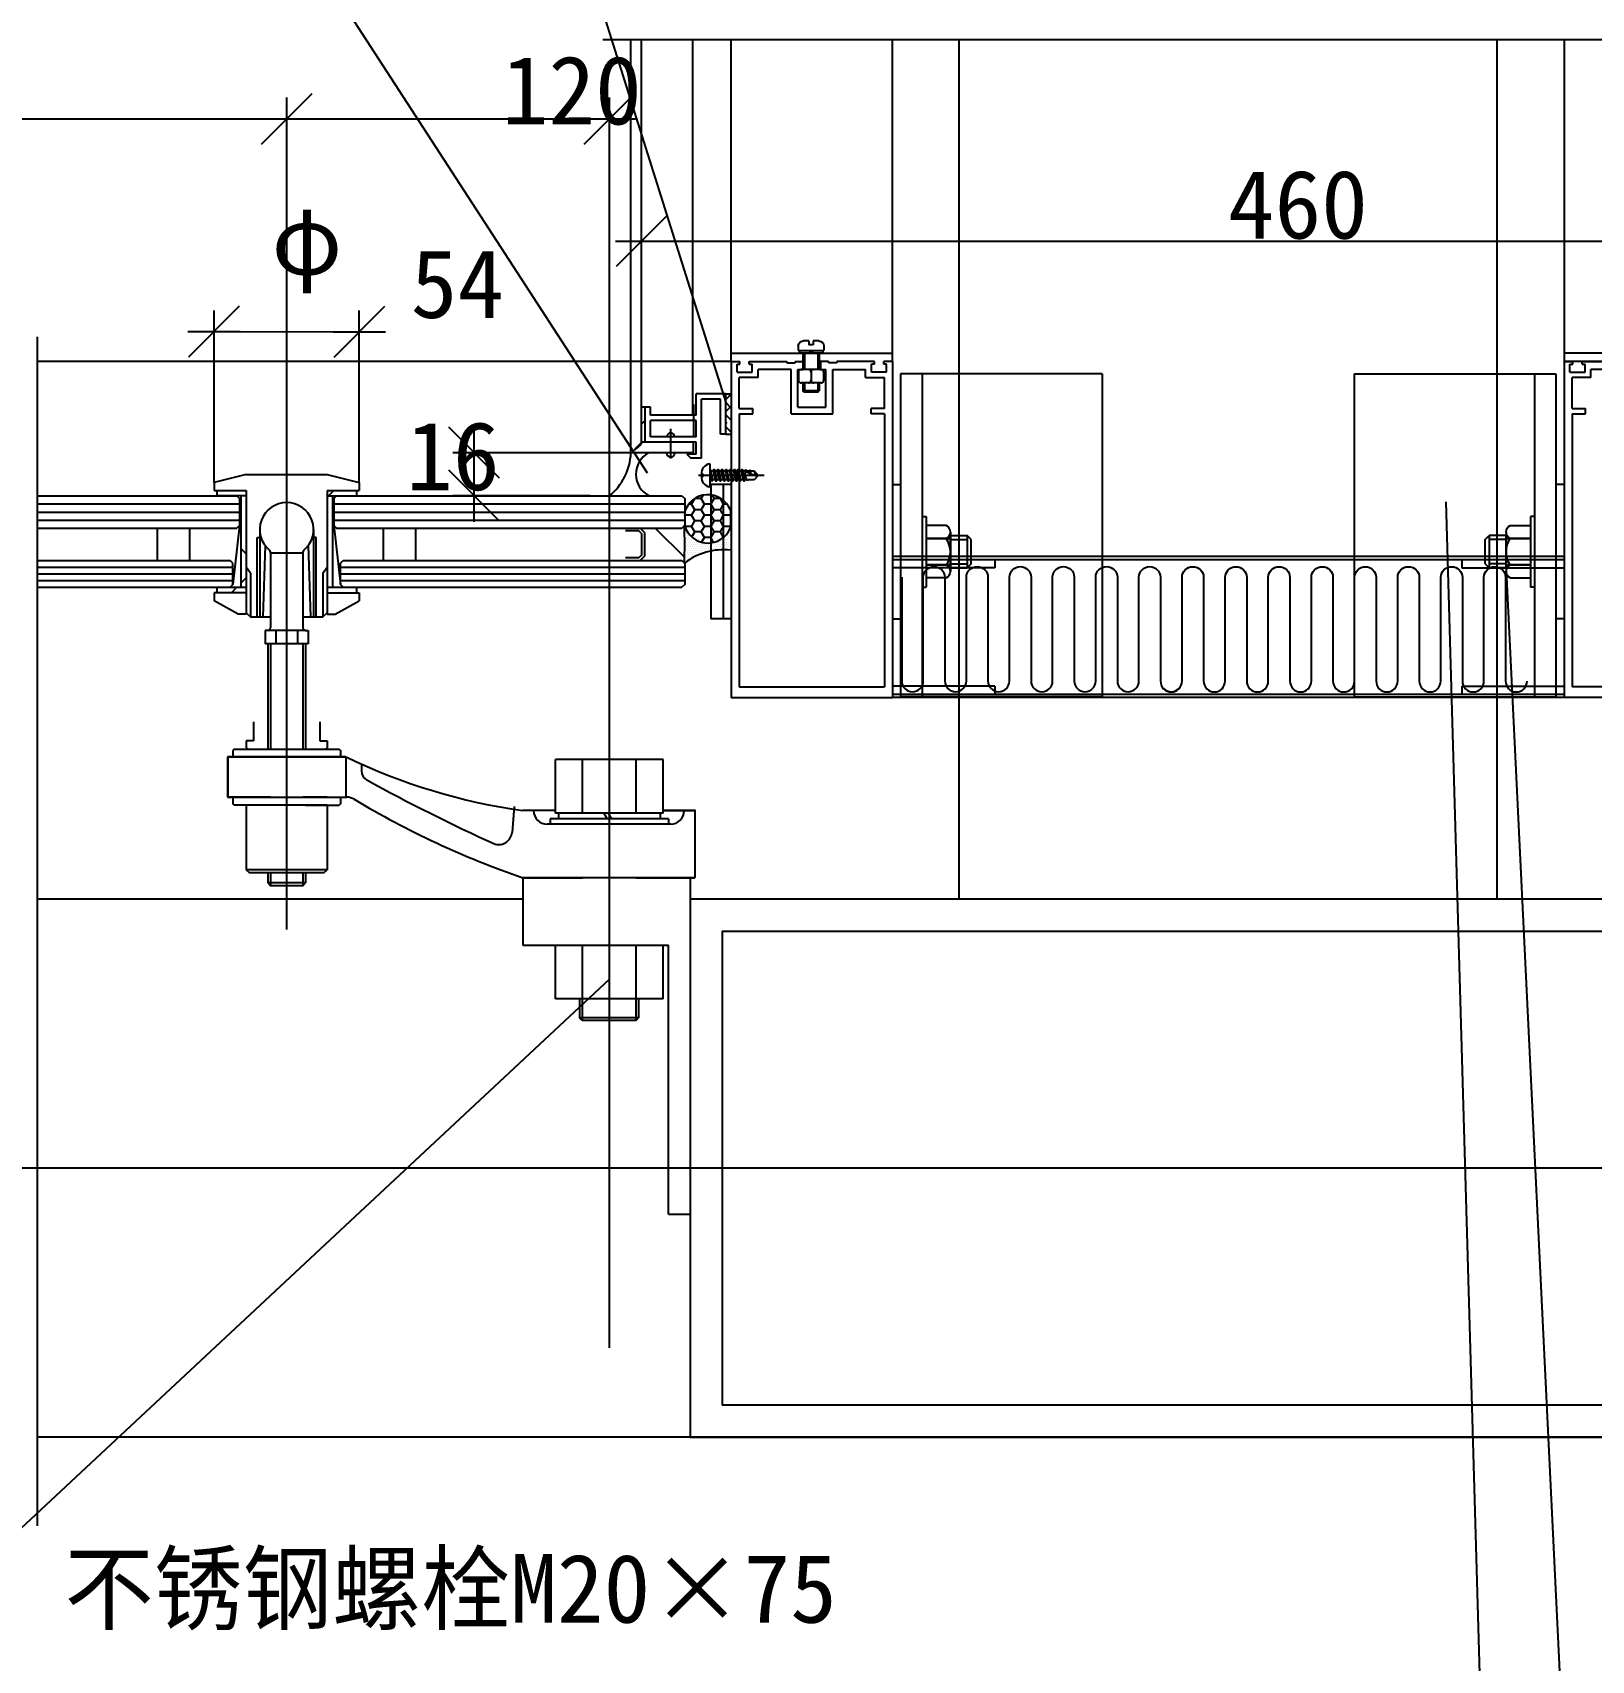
# Model space of a CAD drawing. Header units: metres. Extents: x 2349 to 5457, y 940 to 3258.
# Drawn here: x 4361 to 4941, y 2018 to 2623 of the extents above; entities that cross this region are included whole.
import ezdxf

# ---------------------------------------------------------------- set-up
doc = ezdxf.new("R2010")
doc.units = ezdxf.units.M
for name, color, linetype in [('212', 2, 'Continuous'), ('B', 3, 'Continuous'), ('BZX', 1, 'Continuous'), ('CSX', 3, 'Continuous'), ('DHX', 4, 'Continuous'), ('LINE', 7, 'Continuous'), ('PMX', 8, 'Continuous'), ('SCREW', 6, 'Continuous'), ('SDH', 7, 'Continuous'), ('TXT', 2, 'Continuous'), ('XSX', 6, 'Continuous')]:
    doc.layers.add(name, color=color, linetype=linetype)

# ---------------------------------------------------------------- blocks, each defined once
blk = doc.blocks.new('A$C719D39D5')
at = {"layer": 'CSX'}
for p, q in [((15.8, 56.78, -342.86), (25.38, 55.94, -342.86)), ((0, 0, -342.86), (2.51, 0, -342.86))]:
    blk.add_line(p, q, dxfattribs=at)
for centre, radius, start, end in [((24.95, 50.96, -342.86), 5, 344.88, 85), ((-624.51, 346.74, -342.86), 718.57, 331.32, 335.58), ((2.51, 4, -342.86), 4, 270, 328.41)]:
    blk.add_arc(centre, radius, start, end, dxfattribs=at)
blk = doc.blocks.new('SK-01')
at = {"color": 3}
for points in [[(-41.52, 76.95), (-41.52, -48.05)], [(-41.52, 76.95), (-38.27, 76.95)], [(-39.32, 75.95), (-38.27, 75.95)], [(-39.32, 72.95), (-39.32, 75.95)], [(-39.32, 72.95), (-33.72, 72.95)], [(-38.27, 75.95), (-38.27, 76.95)], [(-34.77, 76.95), (-20.77, 76.95)], [(-34.77, 75.95), (-34.77, 76.95)], [(-34.77, 75.95), (-33.72, 75.95)], [(-33.72, 72.95), (-33.72, 75.95)], [(-19.27, 73.95), (-31.52, 73.95)], [(-31.52, 70.95), (-31.52, 73.95)], [(-26.58, 76.95), (-20.77, 76.95)], [(-20.77, 76.95), (-20.77, 76.45)], [(-20.77, 76.45), (-17.77, 76.45)], [(-19.27, 57.45), (-19.27, 73.95)], [(-17.77, 76.95), (-14.77, 76.95)], [(-17.77, 76.95), (-17.77, 76.45)], [(-16.77, 59.95), (-16.77, 73.95)], [(-16.77, 73.95), (-14.77, 73.95)], [(-14.77, 76.95), (-14.77, 73.95)], [(-5.27, 76.95), (-8.27, 76.95)], [(-8.27, 76.95), (-8.27, 73.95)], [(-8.27, 73.95), (-6.27, 73.95)], [(-6.27, 59.95), (-6.27, 73.95)], [(-5.27, 76.95), (-5.27, 76.45)], [(-2.27, 76.45), (-5.27, 76.45)], [(-3.77, 73.95), (8.48, 73.95)], [(-3.77, 57.45), (-3.77, 73.95)], [(11.73, 76.95), (-2.27, 76.95)], [(-2.27, 76.95), (-2.27, 76.45)], [(8.48, 70.95), (8.48, 73.95)], [(10.68, 72.95), (10.68, 75.95)], [(11.73, 75.95), (10.68, 75.95)], [(16.28, 72.95), (10.68, 72.95)], [(11.73, 75.95), (11.73, 76.95)], [(18.48, 76.95), (15.23, 76.95)], [(15.23, 75.95), (15.23, 76.95)], [(16.28, 75.95), (15.23, 75.95)], [(16.28, 72.95), (16.28, 75.95)], [(18.48, 76.95), (18.48, -48.05)], [(-38.52, 59.45), (-38.52, 70.95)], [(-31.52, 70.95), (-38.52, 70.95)], [(8.48, 70.95), (15.48, 70.95)], [(15.48, 59.45), (15.48, 70.95)], [(-38.52, 59.45), (-33.52, 59.45)], [(-38.52, 57.45), (-38.52, -44.05)], [(-38.52, 57.45), (-33.52, 57.45)], [(-33.52, 57.45), (-33.52, 59.45)], [(-19.27, 57.45), (-3.77, 57.45)], [(-16.77, 59.95), (-6.27, 59.95)], [(10.48, 57.45), (10.48, 59.45)], [(15.48, 59.45), (10.48, 59.45)], [(15.48, 57.45), (10.48, 57.45)], [(15.48, 57.45), (15.48, -44.05)], [(-41.52, -48.05), (18.48, -48.05)], [(-38.52, -44.05), (15.48, -44.05)]]:
    blk.add_lwpolyline(points, dxfattribs=at)
blk = doc.blocks.new('ST48X16')
at = {"layer": 'LINE'}
for p, q in [((0, 19.53), (0, -4.91)), ((-2.01, -0.75), (2.01, -0.75))]:
    blk.add_line(p, q, dxfattribs=at)
at = {"layer": 'SCREW'}
for p, q in [((-1.73, 12.94), (-2.01, 12.68)), ((-2.01, 12.68), (-1.31, 12.81)), ((-2.01, 12.68), (-1.73, 12.42)), ((-1.91, 14.2), (-0.73, 14.41)), ((-1.73, 15.84), (0, 17.29)), ((-1.73, 14.38), (-1.73, 15.84)), ((-1.73, 12.94), (-1.73, 14.03)), ((-1.22, 13.06), (-1.73, 12.94)), ((-1.73, 12.42), (-1.43, 12.49)), ((-1.73, 12.42), (-1.73, 11.62)), ((-1.43, 12.49), (0.25, 17.08)), ((0, 17.29), (1.73, 15.84)), ((1.73, 15.84), (1.73, 13.58)), ((1.73, 13.58), (2.01, 13.32)), ((2.01, 13.32), (1.73, 13.06)), ((1.73, 13.06), (1.73, 12.38)), ((-2.16, 11.27), (2.16, 12.03)), ((-2.16, 9.76), (2.16, 10.53)), ((-2.16, 8.44), (2.16, 9.2)), ((-2.16, 6.94), (2.16, 7.7)), ((-2.16, 5.44), (2.16, 6.2)), ((-1.73, 10.92), (-1.73, 10.11)), ((-1.73, 9.6), (-1.73, 8.79)), ((-1.73, 9.44), (-1.73, 8.64)), ((-1.73, 8.09), (-1.73, 7.29)), ((-1.73, 6.59), (-1.73, 5.79)), ((1.73, 11.68), (1.73, 10.87)), ((1.73, 10.2), (1.73, 9.4)), ((1.73, 8.86), (1.73, 8.05)), ((1.73, 8.7), (1.73, 7.9)), ((1.73, 7.35), (1.73, 6.55)), ((-2.16, 3.93), (2.16, 4.7)), ((-2.16, 2.43), (2.16, 3.19)), ((-2.16, 0.93), (2.16, 1.69)), ((-2.11, -0.67), (2.16, 0.03)), ((-1.73, 5.09), (-1.73, 4.28)), ((-1.73, 0.58), (-1.73, 4.13)), ((-1.73, 3.58), (-1.73, 2.78)), ((-1.73, 3.43), (-1.73, 2.63)), ((-1.73, 2.08), (-1.73, 1.28)), ((-1.73, 1.93), (-1.73, 1.12)), ((-1.73, 0.42), (-1.73, -0.38)), ((1.73, 0.38), (-1.73, -0.38)), ((1.73, 5.85), (1.73, 5.04)), ((1.73, 4.35), (1.73, 3.54)), ((1.73, 4.19), (1.73, 3.39)), ((1.73, 2.84), (1.73, 2.04)), ((1.73, 2.69), (1.73, 1.88)), ((1.73, 1.34), (1.73, 0.54)), ((1.73, 1.19), (1.73, 0.38)), ((2.16, 0.03), (1.73, 0.38)), ((2.01, -0.09), (2.16, 0.03)), ((-4.28, -0.75), (4.28, -0.75)), ((-1.73, -0.38), (-2.11, -0.67)), ((-2.11, -0.67), (-2.01, -0.75)), ((-0.25, -0.75), (2.01, -0.09)), ((2.01, -0.09), (2.01, -0.75))]:
    blk.add_line(p, q, dxfattribs=at)
for points in [[(1.73, 11.68), (2.16, 12.03), (1.73, 12.38), (-1.73, 11.62), (-2.16, 11.27), (-1.73, 10.92)], [(-1.73, 14.38), (-0.73, 14.41), (-1.73, 14.03), (-1.91, 14.2)], [(1.73, 10.18), (2.16, 10.53), (1.73, 10.87), (-1.73, 10.11), (-2.16, 9.76), (-1.73, 9.41)], [(1.73, 8.86), (2.16, 9.2), (1.73, 9.55), (-1.73, 8.79), (-2.16, 8.44), (-1.73, 8.09)], [(1.73, 7.35), (2.16, 7.7), (1.73, 8.05), (-1.73, 7.29), (-2.16, 6.94), (-1.73, 6.59)], [(1.73, 5.85), (2.16, 6.2), (1.73, 6.55), (-1.73, 5.79), (-2.16, 5.44), (-1.73, 5.09)], [(1.73, 4.35), (2.16, 4.7), (1.73, 5.04), (-1.73, 4.28), (-2.16, 3.93), (-1.73, 3.58)], [(1.73, 2.84), (2.16, 3.19), (1.73, 3.54), (-1.73, 2.78), (-2.16, 2.43), (-1.73, 2.08)], [(1.73, 1.34), (2.16, 1.69), (1.73, 2.04), (-1.73, 1.28), (-2.16, 0.93), (-1.73, 0.58)]]:
    blk.add_lwpolyline(points, close=True, dxfattribs=at)
blk.add_lwpolyline([(-4.28, -0.75, 0.4), (-0.4, -3.75), (-0.4, -3.31), (0.4, -3.31), (0.4, -3.75, 0.4), (4.28, -0.75)], format="xyb", dxfattribs=at)
for centre, radius, start, end in [((-1.79, 18.13), 2.29, 271.51, 332.84), ((-0.47, 16.2), 3.83, 255.54, 304.95)]:
    blk.add_arc(centre, radius, start, end, dxfattribs=at)
blk = doc.blocks.new('A$C3AE73DB5')
at = {"layer": 'CSX'}
for p, q in [((0, 18), (0, 48)), ((0, 48), (22, 48)), ((4, 18), (4, 44)), ((4, 44), (18, 44)), ((18, 0), (18, 44)), ((22, 32), (22, 48)), ((56, 38), (60, 38)), ((56, 32), (56, 38)), ((60, 12), (60, 38)), ((22, 32), (56, 32)), ((22, 16), (22, 28)), ((22, 28), (56, 28)), ((56, 16), (56, 28)), ((0, 18), (4, 18)), ((22, 16), (56, 16)), ((18, 0), (26, 0)), ((22, 12), (60, 12)), ((22, 3), (22, 12)), ((22, 3), (29, 3)), ((29, 3), (26, 0))]:
    blk.add_line(p, q, dxfattribs=at)
blk = doc.blocks.new('NUT16')
at = {"layer": 'B'}
for p, q in [((-17.5, 0), (-17.5, -2)), ((17.5, 0), (17.5, -2)), ((17.5, -2), (-17.5, -2)), ((-13, -12), (-13, -2)), ((-6.5, -14), (-6.5, -2)), ((-6.5, -2), (-6.5, -12.02)), ((6.5, -14), (6.5, -2)), ((6.5, -2), (6.5, -13.46)), ((13, -12), (13, -2)), ((6.5, -14), (-9.75, -14)), ((9.75, -14), (6.5, -14))]:
    blk.add_line(p, q, dxfattribs=at)
for centre, radius, start, end in [((-9.75, -10.36), 3.64, 206.78, 333.22), ((0, -2.44), 11.56, 235.79, 304.21), ((9.75, -10.36), 3.64, 206.78, 333.22)]:
    blk.add_arc(centre, radius, start, end, dxfattribs=at)
blk = doc.blocks.new('CC')
blk.add_line((-24.24, 0), (24.24, 0))
blk.add_lwpolyline([(-23.48, -23.39), (23.76, 23.82)])

msp = doc.modelspace()

# ---------------------------------------------------------------- hatches: boundary and pattern name
h = msp.add_hatch()
h.set_pattern_fill('DOTS', scale=10)
h.paths.add_polyline_path([(4590.63, 2450.77), (4575.81, 2450.77, 0.21), (4583.81, 2466.77), (4590.44, 2466.77, 0.61)])
h = msp.add_hatch()
h.set_pattern_fill('HONEY', scale=15)
h.paths.add_polyline_path([(4598.68, 2450.77), (4590.63, 2450.77, -0.61), (4590.44, 2466.77), (4596.74, 2466.77, 0.83), (4599.81, 2466.2, -0.57)])
at = {"layer": 'CSX'}
h = msp.add_hatch(dxfattribs=at)
h.set_pattern_fill('ANSI31', scale=5)
h.paths.add_polyline_path([(4589.1, 2483.75), (4588.1, 2483.75), (4588.1, 2470.75), (4589.1, 2470.75)])
h = msp.add_hatch(dxfattribs=at)
h.set_pattern_fill('ANSI31', scale=5)
h.paths.add_polyline_path([(4589.1, 2483.75), (4588.1, 2483.75), (4588.1, 2470.75), (4589.1, 2470.75)])
h = msp.add_hatch(dxfattribs=at)
h.set_pattern_fill('ANSI31', scale=5)
h.paths.add_polyline_path([(4589.1, 2483.75), (4588.1, 2483.75), (4588.1, 2470.75), (4589.1, 2470.75)])
h = msp.add_hatch(dxfattribs=at)
h.set_pattern_fill('ANSI31', scale=5)
h.paths.add_polyline_path([(4589.1, 2483.75), (4588.1, 2483.75), (4588.1, 2470.75), (4589.1, 2470.75)])
h = msp.add_hatch(dxfattribs=at)
h.set_pattern_fill('ANSI31', scale=10)
h.paths.add_polyline_path([(4591.1, 2478.75), (4606.1, 2478.75), (4608.1, 2478.75), (4608.1, 2472.75), (4600.01, 2472.75, 1), (4597.24, 2472.75), (4591.1, 2472.75)])
h = msp.add_hatch(dxfattribs=at)
h.set_pattern_fill('ANSI31', scale=10)
h.paths.add_polyline_path([(4591.1, 2478.75), (4606.1, 2478.75), (4608.1, 2478.75), (4608.1, 2472.75), (4600.01, 2472.75, 1), (4597.24, 2472.75), (4591.1, 2472.75)])
h = msp.add_hatch(dxfattribs=at)
h.set_pattern_fill('ANSI31', scale=10)
h.paths.add_polyline_path([(4591.1, 2478.75), (4606.1, 2478.75), (4608.1, 2478.75), (4608.1, 2472.75), (4600.01, 2472.75, 1), (4597.24, 2472.75), (4591.1, 2472.75)])
h = msp.add_hatch(dxfattribs=at)
h.set_pattern_fill('ANSI31', scale=10)
h.paths.add_polyline_path([(4591.1, 2478.75), (4606.1, 2478.75), (4608.1, 2478.75), (4608.1, 2472.75), (4600.01, 2472.75, 1), (4597.24, 2472.75), (4591.1, 2472.75)])
at = {"layer": 'PMX'}
h = msp.add_hatch(dxfattribs=at)
h.set_pattern_fill('ANSI37', scale=18)
h.paths.add_polyline_path([(4440.81, 2452.77), (4431.27, 2452.77), (4433.03, 2450.77), (4440.81, 2450.77)])
h.paths.add_polyline_path([(4431.27, 2452.77), (4429.81, 2452.77), (4429.81, 2450.77), (4433.03, 2450.77)])
h.paths.add_polyline_path([(4481.81, 2452.77), (4470.81, 2452.77), (4470.81, 2450.77), (4481.81, 2450.77)])
h.paths.add_polyline_path([(4472.81, 2450.77), (4471.22, 2450.77), (4470.81, 2450.36), (4470.81, 2416.77), (4472.81, 2416.77)])
h.paths.add_polyline_path([(4440.81, 2450.77), (4438.81, 2450.77), (4438.81, 2424.58), (4440.33, 2423.06), (4440.81, 2423.54)])
h.paths.add_polyline_path([(4440.81, 2422.58), (4440.33, 2423.06), (4438.81, 2421.54), (4438.81, 2416.77), (4440.81, 2416.77)])
h.paths.add_polyline_path([(4438.81, 2424.58), (4438.81, 2421.54), (4440.33, 2423.06)])
h.paths.add_polyline_path([(4440.81, 2416.77), (4429.81, 2416.77), (4429.81, 2414.77), (4440.81, 2414.77)])
h.paths.add_polyline_path([(4481.81, 2416.77), (4470.81, 2416.77), (4470.81, 2414.77), (4481.81, 2414.77)])
h = msp.add_hatch(dxfattribs=at)
h.set_pattern_fill('ANSI37', scale=18)
h.paths.add_polyline_path([(4602.81, 2438.77), (4603.81, 2439.77), (4603.81, 2425.77), (4602.81, 2426.77), (4587.22, 2426.77), (4588.81, 2428.36), (4588.81, 2437.18), (4587.22, 2438.77)])
h = msp.add_hatch(dxfattribs=at)
h.set_pattern_fill('HEX', scale=5)
h.paths.add_polyline_path([(4587.81, 2428.77), (4586.81, 2427.77), (4581.81, 2427.77), (4581.81, 2437.77), (4586.81, 2437.77), (4587.81, 2436.77)])

# ---------------------------------------------------------------- linework, layer by layer
for p, q in [((4621.1, 2500.77), (4621.1, 2620.5)), ((4681.1, 2500.77), (4681.1, 2620.5)), ((4930.81, 2620.5), (4930.81, 2457.77)), ((4646.47, 2504.78), (4646.47, 2503.77)), ((4647.81, 2503.77), (4647.81, 2497.77)), ((4648.31, 2503.77), (4648.31, 2497.77)), ((4650.82, 2504.78), (4650.19, 2503.77)), ((4651.49, 2504.78), (4650.86, 2503.77)), ((4653.31, 2503.77), (4653.31, 2497.77)), ((4653.81, 2503.77), (4653.81, 2497.77)), ((4646.09, 2496.77), (4646.09, 2493.77)), ((4651.81, 2497.77), (4647.09, 2497.77)), ((4650.81, 2496.77), (4650.81, 2493.77)), ((4654.53, 2497.77), (4651.81, 2497.77)), ((4654.53, 2497.77), (4653.81, 2497.77)), ((4654.07, 2497.77), (4654.53, 2497.77)), ((4655.53, 2493.77), (4655.53, 2496.77)), ((4759.1, 2496.09), (4684.1, 2496.09)), ((4684.1, 2496.09), (4684.1, 2376.09)), ((4692.1, 2496.09), (4692.1, 2376.09)), ((4759.1, 2496.09), (4759.1, 2376.09)), ((4852.81, 2496.09), (4927.81, 2496.09)), ((4852.81, 2496.09), (4852.81, 2376.09)), ((4919.81, 2496.09), (4919.81, 2376.09)), ((4927.81, 2496.09), (4927.81, 2376.09)), ((4654.53, 2492.77), (4647.09, 2492.77)), ((4647.81, 2492.77), (4647.81, 2489.77)), ((4648.31, 2489.27), (4647.81, 2489.77)), ((4653.81, 2489.77), (4647.81, 2489.77)), ((4648.31, 2492.77), (4648.31, 2489.27)), ((4653.31, 2489.27), (4648.31, 2489.27)), ((4653.31, 2492.77), (4653.31, 2489.27)), ((4653.31, 2489.27), (4653.81, 2489.77)), ((4653.81, 2492.77), (4653.81, 2489.77)), ((4608.1, 2480.75), (4608.1, 2483.75)), ((4608.1, 2480.75), (4608.1, 2483.75)), ((4610.1, 2476.59), (4610.1, 2483.75)), ((4610.1, 2476.59), (4610.1, 2483.75)), ((4608.1, 2472.75), (4608.1, 2478.75)), ((4608.1, 2472.75), (4608.1, 2478.75)), ((4610.1, 2468.27), (4610.1, 2474.59)), ((4610.1, 2468.27), (4610.1, 2474.59)), ((4621.1, 2455), (4613.6, 2455)), ((4681.1, 2455), (4684.1, 2455)), ((4930.81, 2455), (4927.81, 2455)), ((4930.81, 2428.17), (4681.1, 2428.17)), ((4930.81, 2426.97), (4681.1, 2426.97)), ((4719.1, 2423.97), (4681.1, 2423.97)), ((4719.1, 2426.97), (4719.1, 2423.97)), ((4892.81, 2426.97), (4892.81, 2423.97)), ((4892.81, 2423.97), (4930.81, 2423.97)), ((4621.1, 2405), (4613.6, 2405)), ((4681.1, 2405), (4684.1, 2405)), ((4930.81, 2405), (4927.81, 2405)), ((4719.1, 2379.97), (4681.1, 2379.97)), ((4719.1, 2379.97), (4719.1, 2376.97)), ((4892.81, 2379.97), (4930.81, 2379.97)), ((4892.81, 2379.97), (4892.81, 2376.97)), ((4930.81, 2376.97), (4681.1, 2376.97)), ((4930.81, 2375.77), (4681.1, 2375.77)), ((4759.1, 2376.09), (4684.1, 2376.09)), ((4852.81, 2376.09), (4927.81, 2376.09))]:
    msp.add_line(p, q)
for points in [[(4646.06, 2506.57, -0.41), (4647.86, 2508.37)], [(4653.76, 2508.37, -0.41), (4655.56, 2506.57)]]:
    msp.add_lwpolyline(points, format="xyb")
for points in [[(4646.06, 2506.57), (4646.06, 2504.77)], [(4650.01, 2508.37), (4647.86, 2508.37)], [(4650.01, 2508.37), (4650.01, 2506.97)], [(4651.61, 2506.97), (4650.01, 2506.97)], [(4651.61, 2508.37), (4651.61, 2506.97)], [(4653.76, 2508.37), (4651.61, 2508.37)], [(4655.56, 2506.57), (4655.56, 2504.77)], [(4646.06, 2504.78), (4655.56, 2504.78)], [(4655.18, 2504.78), (4655.18, 2503.77), (4646.47, 2503.77)], [(4591.1, 2483.75), (4588.1, 2483.75)], [(4591.1, 2483.75), (4588.1, 2483.75)], [(4591.1, 2483.75), (4588.1, 2483.75)], [(4591.1, 2483.75), (4588.1, 2483.75)], [(4591.1, 2483.75), (4588.1, 2483.75)], [(4591.1, 2483.75), (4588.1, 2483.75)], [(4591.1, 2483.75), (4588.1, 2483.75)], [(4591.1, 2483.75), (4588.1, 2483.75)], [(4589.1, 2470.75), (4589.1, 2483.75)], [(4589.1, 2470.75), (4589.1, 2483.75)], [(4589.1, 2480.75), (4589.1, 2483.75)], [(4589.1, 2470.75), (4589.1, 2483.75)], [(4589.1, 2470.75), (4589.1, 2483.75)], [(4589.1, 2480.75), (4589.1, 2483.75)], [(4589.1, 2470.75), (4589.1, 2483.75)], [(4589.1, 2470.75), (4589.1, 2483.75)], [(4589.1, 2470.75), (4589.1, 2483.75)], [(4589.1, 2470.75), (4589.1, 2483.75)], [(4589.1, 2480.75), (4589.1, 2483.75)], [(4589.1, 2480.75), (4589.1, 2483.75)], [(4591.1, 2480.75), (4591.1, 2483.75)], [(4591.1, 2480.75), (4591.1, 2483.75)], [(4591.1, 2480.75), (4591.1, 2483.75)], [(4591.1, 2480.75), (4591.1, 2483.75)], [(4589.1, 2472.75), (4589.1, 2478.75)], [(4589.1, 2472.75), (4589.1, 2478.75)], [(4589.1, 2472.75), (4589.1, 2478.75)], [(4589.1, 2472.75), (4589.1, 2478.75)], [(4589.1, 2472.75), (4589.1, 2478.75)], [(4589.1, 2472.75), (4589.1, 2478.75)], [(4589.1, 2472.75), (4589.1, 2478.75)], [(4589.1, 2472.75), (4589.1, 2478.75)], [(4606.1, 2480.75), (4591.1, 2480.75)], [(4608.1, 2480.75), (4591.1, 2480.75)], [(4608.1, 2480.75), (4591.1, 2480.75)], [(4606.1, 2480.75), (4591.1, 2480.75)], [(4608.1, 2480.75), (4591.1, 2480.75)], [(4608.1, 2480.75), (4591.1, 2480.75)], [(4606.1, 2480.75), (4591.1, 2480.75)], [(4606.1, 2480.75), (4591.1, 2480.75)], [(4608.1, 2480.75), (4591.1, 2480.75)], [(4608.1, 2480.75), (4591.1, 2480.75)], [(4608.1, 2480.75), (4591.1, 2480.75)], [(4608.1, 2480.75), (4591.1, 2480.75)], [(4606.1, 2478.75), (4591.1, 2478.75)], [(4608.1, 2478.75), (4591.1, 2478.75)], [(4608.1, 2478.75), (4591.1, 2478.75)], [(4606.1, 2478.75), (4591.1, 2478.75)], [(4608.1, 2478.75), (4591.1, 2478.75)], [(4608.1, 2478.75), (4591.1, 2478.75)], [(4591.1, 2472.75), (4591.1, 2478.75)], [(4591.1, 2472.75), (4591.1, 2478.75)], [(4591.1, 2472.75), (4591.1, 2478.75)], [(4591.1, 2472.75), (4591.1, 2478.75)], [(4606.1, 2478.75), (4591.1, 2478.75)], [(4606.1, 2478.75), (4591.1, 2478.75)], [(4608.1, 2478.75), (4591.1, 2478.75)], [(4608.1, 2478.75), (4591.1, 2478.75)], [(4608.1, 2478.75), (4591.1, 2478.75)], [(4608.1, 2478.75), (4591.1, 2478.75)], [(4591.1, 2472.75), (4591.1, 2478.75)], [(4591.1, 2472.75), (4591.1, 2478.75)], [(4591.1, 2472.75), (4591.1, 2478.75)], [(4591.1, 2472.75), (4591.1, 2478.75)], [(4608.1, 2472.75), (4608.1, 2478.75)], [(4608.1, 2472.75), (4608.1, 2478.75)], [(4608.1, 2470.75), (4588.1, 2470.75)], [(4608.1, 2470.75), (4588.1, 2470.75)], [(4608.1, 2470.75), (4588.1, 2470.75)], [(4608.1, 2470.75), (4588.1, 2470.75)], [(4606.1, 2472.75), (4591.1, 2472.75)], [(4608.1, 2472.75), (4591.1, 2472.75)], [(4606.1, 2472.75), (4591.1, 2472.75)], [(4608.1, 2472.75), (4591.1, 2472.75)], [(4606.1, 2472.75), (4591.1, 2472.75)], [(4606.1, 2472.75), (4591.1, 2472.75)], [(4608.1, 2472.75), (4591.1, 2472.75)], [(4608.1, 2472.75), (4591.1, 2472.75)], [(4608.1, 2466.25), (4608.1, 2470.75)], [(4608.1, 2466.25), (4608.1, 2470.75)]]:
    msp.add_lwpolyline(points)
for centre, start, end in [((4647.09, 2496.77), 90, 180), ((4647.09, 2493.77), 180, 270), ((4649.81, 2496.77), 0, 90), ((4649.81, 2493.77), 270, 0), ((4651.81, 2496.77), 90, 180), ((4651.81, 2496.77), 90, 180), ((4651.81, 2493.77), 180, 270), ((4654.53, 2496.77), 0, 90), ((4654.53, 2493.77), 270, 0)]:
    msp.add_arc(centre, 1, start, end)
at = {"layer": 'B'}
msp.add_line((4613.6, 2455), (4613.6, 2405), dxfattribs=at)
at = {"layer": 'BZX'}
for p, q in [((4538.94, 2739.98), (4619.1, 2485.43)), ((4466.08, 2650.09), (4589.9, 2459.38)), ((4455.81, 2502.87), (4455.81, 2598.9)), ((4455.81, 2502.87), (4455.81, 2598.9)), ((4575.81, 2503.59), (4575.81, 2598.9)), ((3141.37, 2590.9), (4575.81, 2590.9)), ((4575.81, 2503.59), (4575.81, 2553.52)), ((4587.81, 2545.52), (5155.81, 2545.52)), ((4428.81, 2455.8), (4428.81, 2519.72)), ((4482.81, 2455.8), (4482.81, 2519.72)), ((4428.81, 2511.84), (4482.81, 2511.72)), ((4990.81, 2500.77), (4930.81, 2500.77)), ((4619.1, 2488.75), (4621.1, 2488.75)), ((4619.1, 2486.61), (4621.1, 2488.61)), ((4621.1, 2487.92), (4620.27, 2488.75)), ((4621.1, 2483.43), (4619.1, 2485.43)), ((4619.1, 2482.12), (4621.1, 2484.12)), ((4621.1, 2478.94), (4619.1, 2480.94)), ((4619.1, 2477.63), (4619.63, 2478.16)), ((4621.1, 2474.45), (4619.1, 2476.45)), ((4619.1, 2473.75), (4621.1, 2473.75)), ((4620.75, 2474.79), (4621.1, 2475.14)), ((4583.78, 2466.77), (4517.59, 2466.77)), ((4525.59, 2450.77), (4525.59, 2466.77)), ((4568.68, 2450.77), (4517.59, 2450.77)), ((4606.38, 2447.67), (4605.31, 2447.67)), ((4606.38, 2447.67), (4607.57, 2449.73)), ((4607.57, 2445.61), (4606.38, 2447.67)), ((4606.38, 2443.55), (4607.57, 2445.61)), ((4607.57, 2449.74), (4607.56, 2449.76)), ((4609.96, 2449.74), (4607.57, 2449.74)), ((4609.96, 2445.61), (4607.57, 2445.61)), ((4609.96, 2449.73), (4610.71, 2451.04)), ((4611.15, 2447.67), (4609.96, 2449.74)), ((4609.96, 2445.61), (4611.15, 2447.67)), ((4611.15, 2443.55), (4609.96, 2445.61)), ((4613.31, 2447.67), (4611.15, 2447.67)), ((4613.53, 2447.67), (4613.31, 2447.67)), ((4613.53, 2447.67), (4614.72, 2449.73)), ((4614.72, 2445.61), (4613.53, 2447.67)), ((4613.53, 2443.55), (4614.72, 2445.61)), ((4614.72, 2449.74), (4613.94, 2451.09)), ((4617.1, 2449.74), (4614.72, 2449.74)), ((4617.1, 2445.61), (4614.72, 2445.61)), ((4617.1, 2449.73), (4617.18, 2449.88)), ((4617.81, 2448.51), (4617.1, 2449.74)), ((4617.1, 2445.61), (4617.81, 2446.83)), ((4617.81, 2444.39), (4617.1, 2445.61)), ((4618.29, 2447.67), (4617.81, 2448.51)), ((4617.81, 2446.83), (4618.29, 2447.67)), ((4619.62, 2447.67), (4618.29, 2447.67)), ((4620.81, 2445.58), (4620.81, 2438.84)), ((4901.06, 1956.85), (4886.99, 2448.49)), ((4604, 2443.55), (4603.81, 2443.89)), ((4603.81, 2443.21), (4604, 2443.55)), ((4604, 2439.42), (4603.81, 2439.76)), ((4603.94, 2439.32), (4604, 2439.42)), ((4606.38, 2443.55), (4604, 2443.55)), ((4605.3, 2439.42), (4604, 2439.42)), ((4606.38, 2439.42), (4605.3, 2439.42)), ((4607.57, 2441.49), (4606.38, 2443.55)), ((4606.38, 2439.42), (4606.57, 2439.75)), ((4607.57, 2437.36), (4606.38, 2439.42)), ((4606.57, 2439.75), (4607.57, 2441.49)), ((4609.96, 2441.49), (4607.57, 2441.49)), ((4609.96, 2441.49), (4611.15, 2443.55)), ((4610.96, 2439.75), (4609.96, 2441.49)), ((4609.96, 2437.36), (4611.15, 2439.42)), ((4611.15, 2439.42), (4610.96, 2439.75)), ((4613.31, 2443.55), (4611.15, 2443.55)), ((4613.31, 2439.42), (4611.15, 2439.42)), ((4613.53, 2443.55), (4613.31, 2443.55)), ((4613.53, 2439.42), (4613.31, 2439.42)), ((4614.72, 2441.49), (4613.53, 2443.55)), ((4613.53, 2439.42), (4614.72, 2441.49)), ((4614.72, 2437.36), (4613.53, 2439.42)), ((4617.1, 2441.49), (4614.72, 2441.49)), ((4617.1, 2441.49), (4617.81, 2442.71)), ((4617.81, 2440.26), (4617.1, 2441.49)), ((4618.29, 2443.55), (4617.81, 2444.39)), ((4617.81, 2442.71), (4618.29, 2443.55)), ((4618.29, 2439.42), (4617.81, 2440.26)), ((4617.81, 2438.59), (4618.29, 2439.42)), ((4620.67, 2443.55), (4618.29, 2443.55)), ((4620.67, 2439.42), (4618.29, 2439.42)), ((4620.67, 2443.55), (4620.81, 2443.78)), ((4620.81, 2443.31), (4620.67, 2443.55)), ((4620.67, 2439.42), (4620.81, 2439.66)), ((4620.81, 2439.19), (4620.67, 2439.42)), ((4604, 2439.12), (4604, 2439.12)), ((4604, 2437.53), (4604, 2437.53)), ((4604, 2435.95), (4604, 2435.95)), ((4604, 2434.36), (4604, 2434.36)), ((4604.4, 2436.74), (4604.4, 2436.74)), ((4604.4, 2435.15), (4604.4, 2435.15)), ((4604.4, 2433.57), (4604.4, 2433.57)), ((4604.8, 2435.95), (4604.8, 2435.95)), ((4604.8, 2434.36), (4604.8, 2434.36)), ((4605.19, 2436.74), (4605.19, 2436.74)), ((4605.19, 2435.15), (4605.19, 2435.15)), ((4605.19, 2433.57), (4605.19, 2433.57)), ((4605.59, 2435.95), (4605.59, 2435.95)), ((4605.59, 2434.36), (4605.59, 2434.36)), ((4605.99, 2435.15), (4605.99, 2435.15)), ((4605.99, 2433.57), (4605.99, 2433.57)), ((4606.38, 2434.36), (4606.38, 2434.36)), ((4606.49, 2435.48), (4607.57, 2437.36)), ((4606.78, 2435.15), (4606.78, 2435.15)), ((4606.78, 2433.57), (4606.78, 2433.57)), ((4607.18, 2434.36), (4607.18, 2434.36)), ((4609.96, 2437.36), (4607.57, 2437.36)), ((4607.57, 2433.57), (4607.57, 2433.57)), ((4607.97, 2434.36), (4607.97, 2434.36)), ((4608.37, 2433.57), (4608.37, 2433.57)), ((4609.16, 2433.57), (4609.16, 2433.57)), ((4611.15, 2435.3), (4609.96, 2437.36)), ((4609.96, 2433.57), (4609.96, 2433.57)), ((4610.12, 2433.52), (4610.9, 2434.88)), ((4610.9, 2434.88), (4611.15, 2435.3)), ((4613.31, 2435.3), (4611.15, 2435.3)), ((4613.53, 2435.3), (4613.31, 2435.3)), ((4613.53, 2435.3), (4614.72, 2437.36)), ((4614.59, 2433.47), (4613.53, 2435.3)), ((4617.1, 2437.36), (4614.72, 2437.36)), ((4615.51, 2433.57), (4615.51, 2433.57)), ((4616.31, 2433.57), (4616.31, 2433.57)), ((4617.1, 2437.36), (4617.81, 2438.59)), ((4617.81, 2436.14), (4617.1, 2437.36)), ((4617.1, 2433.57), (4617.1, 2433.57)), ((4617.5, 2434.36), (4617.5, 2434.36)), ((4618.27, 2435.34), (4617.81, 2436.14)), ((4617.89, 2433.57), (4617.89, 2433.57)), ((4618.29, 2434.36), (4618.29, 2434.36)), ((4618.69, 2435.15), (4618.69, 2435.15)), ((4618.69, 2433.57), (4618.69, 2433.57)), ((4619.08, 2435.95), (4619.08, 2435.95)), ((4619.08, 2434.36), (4619.08, 2434.36)), ((4619.48, 2435.15), (4619.48, 2435.15)), ((4619.48, 2433.57), (4619.48, 2433.57)), ((4619.88, 2435.95), (4619.88, 2435.95)), ((4619.88, 2434.36), (4619.88, 2434.36)), ((4620.27, 2436.74), (4620.27, 2436.74)), ((4620.27, 2435.15), (4620.27, 2435.15)), ((4620.27, 2433.57), (4620.27, 2433.57)), ((4620.67, 2437.53), (4620.67, 2437.53)), ((4620.67, 2435.95), (4620.67, 2435.95)), ((4620.67, 2434.36), (4620.67, 2434.36)), ((4604, 2432.77), (4604, 2432.77)), ((4604, 2431.18), (4604, 2431.18)), ((4604, 2429.6), (4604, 2429.6)), ((4604, 2428.01), (4604, 2428.01)), ((4604.4, 2431.98), (4604.4, 2431.98)), ((4604.4, 2430.39), (4604.4, 2430.39)), ((4604.4, 2428.8), (4604.4, 2428.8)), ((4604.8, 2432.77), (4604.8, 2432.77)), ((4604.8, 2431.18), (4604.8, 2431.18)), ((4604.8, 2429.6), (4604.8, 2429.6)), ((4604.8, 2428.01), (4604.8, 2428.01)), ((4605.19, 2431.98), (4605.19, 2431.98)), ((4605.19, 2430.39), (4605.19, 2430.39)), ((4605.19, 2428.8), (4605.19, 2428.8)), ((4605.19, 2427.22), (4605.19, 2427.22)), ((4605.59, 2432.77), (4605.59, 2432.77)), ((4605.59, 2431.18), (4605.59, 2431.18)), ((4605.59, 2429.6), (4605.59, 2429.6)), ((4605.59, 2428.01), (4605.59, 2428.01)), ((4605.99, 2431.98), (4605.99, 2431.98)), ((4605.99, 2430.39), (4605.99, 2430.39)), ((4605.99, 2428.8), (4605.99, 2428.8)), ((4606.38, 2432.77), (4606.38, 2432.77)), ((4606.38, 2431.18), (4606.38, 2431.18)), ((4606.38, 2429.6), (4606.38, 2429.6)), ((4606.38, 2428.01), (4606.38, 2428.01)), ((4606.78, 2431.98), (4606.78, 2431.98)), ((4606.78, 2430.39), (4606.78, 2430.39)), ((4606.78, 2428.8), (4606.78, 2428.8)), ((4607.18, 2432.77), (4607.18, 2432.77)), ((4607.18, 2431.18), (4607.18, 2431.18)), ((4607.18, 2429.6), (4607.18, 2429.6)), ((4607.18, 2428.01), (4607.18, 2428.01)), ((4607.57, 2431.98), (4607.57, 2431.98)), ((4607.57, 2430.39), (4607.57, 2430.39)), ((4607.57, 2428.8), (4607.57, 2428.8)), ((4607.97, 2432.77), (4607.97, 2432.77)), ((4607.97, 2431.18), (4607.97, 2431.18)), ((4607.97, 2429.6), (4607.97, 2429.6)), ((4608.37, 2431.98), (4608.37, 2431.98)), ((4608.37, 2430.39), (4608.37, 2430.39)), ((4608.37, 2428.8), (4608.37, 2428.8)), ((4608.76, 2432.77), (4608.76, 2432.77)), ((4608.76, 2431.18), (4608.76, 2431.18)), ((4608.76, 2429.6), (4608.76, 2429.6)), ((4609.16, 2431.98), (4609.16, 2431.98)), ((4609.16, 2430.39), (4609.16, 2430.39)), ((4609.56, 2432.77), (4609.56, 2432.77)), ((4609.56, 2431.18), (4609.56, 2431.18)), ((4609.56, 2429.6), (4609.56, 2429.6)), ((4609.96, 2431.98), (4609.96, 2431.98)), ((4609.96, 2430.39), (4609.96, 2430.39)), ((4610.35, 2432.77), (4610.35, 2432.77)), ((4610.35, 2431.18), (4610.35, 2431.18)), ((4610.35, 2429.6), (4610.35, 2429.6)), ((4610.75, 2431.98), (4610.75, 2431.98)), ((4610.75, 2430.39), (4610.75, 2430.39)), ((4611.15, 2432.77), (4611.15, 2432.77)), ((4611.15, 2431.18), (4611.15, 2431.18)), ((4611.54, 2431.98), (4611.54, 2431.98)), ((4611.54, 2430.39), (4611.54, 2430.39)), ((4611.94, 2432.77), (4611.94, 2432.77)), ((4611.94, 2431.18), (4611.94, 2431.18)), ((4612.34, 2431.98), (4612.34, 2431.98)), ((4612.34, 2430.39), (4612.34, 2430.39)), ((4612.73, 2432.77), (4612.73, 2432.77)), ((4612.73, 2431.18), (4612.73, 2431.18)), ((4613.13, 2431.98), (4613.13, 2431.98)), ((4613.13, 2430.39), (4613.13, 2430.39)), ((4613.53, 2432.77), (4613.53, 2432.77)), ((4613.53, 2431.18), (4613.53, 2431.18)), ((4613.92, 2431.98), (4613.92, 2431.98)), ((4613.92, 2430.39), (4613.92, 2430.39)), ((4614.32, 2432.77), (4614.32, 2432.77)), ((4614.32, 2431.18), (4614.32, 2431.18)), ((4614.72, 2431.98), (4614.72, 2431.98)), ((4615.11, 2432.77), (4615.11, 2432.77)), ((4615.11, 2431.18), (4615.11, 2431.18)), ((4615.51, 2431.98), (4615.51, 2431.98)), ((4615.91, 2432.77), (4615.91, 2432.77)), ((4615.91, 2431.18), (4615.91, 2431.18)), ((4616.31, 2431.98), (4616.31, 2431.98)), ((4616.7, 2432.77), (4616.7, 2432.77)), ((4616.7, 2431.18), (4616.7, 2431.18)), ((4617.1, 2431.98), (4617.1, 2431.98)), ((4617.5, 2432.77), (4617.5, 2432.77)), ((4617.5, 2431.18), (4617.5, 2431.18)), ((4617.89, 2431.98), (4617.89, 2431.98)), ((4618.29, 2432.77), (4618.29, 2432.77)), ((4618.29, 2431.18), (4618.29, 2431.18)), ((4618.69, 2431.98), (4618.69, 2431.98)), ((4619.08, 2432.77), (4619.08, 2432.77)), ((4619.08, 2431.18), (4619.08, 2431.18)), ((4619.48, 2431.98), (4619.48, 2431.98)), ((4619.88, 2432.77), (4619.88, 2432.77)), ((4619.88, 2431.18), (4619.88, 2431.18)), ((4620.27, 2431.98), (4620.27, 2431.98)), ((4620.67, 2432.77), (4620.67, 2432.77)), ((4620.67, 2431.18), (4620.67, 2431.18)), ((4604, 2426.42), (4604, 2426.42)), ((4929.38, 2011.22), (4909.31, 2425.5)), ((4317.78, 2030.32), (4575.81, 2271.1))]:
    msp.add_line(p, q, dxfattribs=at)
at = {"layer": 'CSX'}
for p, q in [((4587.81, 2470.75), (4587.81, 2620.5)), ((4620.81, 2500.77), (4362.98, 2500.77)), ((4620.81, 2503.77), (4680.81, 2503.77)), ((4990.81, 2503.77), (4930.81, 2503.77)), ((4607.1, 2484.77), (4607.1, 2472.77)), ((4610.1, 2476.59), (4610.1, 2483.75)), ((4610.1, 2476.59), (4610.1, 2483.75)), ((4598.62, 2464.61), (4598.62, 2475.65)), ((4598.62, 2464.61), (4598.62, 2475.65)), ((4598.62, 2464.61), (4598.62, 2475.65)), ((4598.62, 2464.61), (4598.62, 2475.65)), ((4607.1, 2466.77), (4607.1, 2470.75)), ((4607.1, 2466.77), (4607.1, 2470.75)), ((4610.1, 2468.25), (4610.1, 2474.59)), ((4610.1, 2468.25), (4610.1, 2474.59)), ((4440.81, 2458.77), (4428.81, 2455.77)), ((4440.81, 2458.77), (4470.81, 2458.77)), ((4470.81, 2458.77), (4482.81, 2455.77)), ((4428.81, 2455.77), (4428.81, 2452.77)), ((4428.81, 2452.77), (4440.81, 2452.77)), ((4429.81, 2452.77), (4429.81, 2450.77)), ((4440.81, 2452.77), (4440.81, 2406.77)), ((4470.81, 2452.77), (4470.81, 2406.77)), ((4470.81, 2452.77), (4482.81, 2452.77)), ((4481.81, 2452.77), (4481.81, 2450.77)), ((4482.81, 2455.77), (4482.81, 2452.77)), ((4618.1, 2455), (4618.1, 2405)), ((4362.98, 2450.77), (4437.31, 2450.77)), ((4440.81, 2450.77), (4429.81, 2450.77)), ((4437.31, 2450.77), (4438.31, 2449.77)), ((4438.31, 2449.77), (4438.31, 2439.77)), ((4438.81, 2450.77), (4438.81, 2416.77)), ((4471.22, 2450.77), (4470.81, 2450.36)), ((4470.81, 2450.77), (4481.81, 2450.77)), ((4472.81, 2450.77), (4472.81, 2416.77)), ((4474.31, 2450.77), (4473.31, 2449.77)), ((4474.31, 2450.77), (4473.31, 2449.77)), ((4473.31, 2449.77), (4473.31, 2439.77)), ((4474.31, 2450.77), (4602.81, 2450.77)), ((4602.81, 2450.77), (4603.81, 2449.77)), ((4603.81, 2449.77), (4603.81, 2439.77)), ((4603.81, 2449.77), (4603.81, 2439.77)), ((4438.31, 2439.77), (4435.81, 2417.77)), ((4438.31, 2439.77), (4437.31, 2438.77)), ((4473.31, 2439.77), (4474.31, 2438.77)), ((4473.31, 2439.77), (4475.81, 2417.77)), ((4602.81, 2438.77), (4603.81, 2439.77)), ((4602.81, 2438.77), (4603.81, 2439.77)), ((4362.98, 2438.77), (4437.31, 2438.77)), ((4407.81, 2426.77), (4407.81, 2438.77)), ((4419.81, 2426.77), (4419.81, 2438.77)), ((4444.81, 2405.77), (4444.81, 2435.27)), ((4444.81, 2435.27), (4446.27, 2435.27)), ((4445.81, 2438.27), (4445.81, 2435.27)), ((4466.81, 2435.27), (4465.35, 2435.27)), ((4465.81, 2438.27), (4465.81, 2435.27)), ((4466.81, 2405.77), (4466.81, 2435.27)), ((4474.31, 2438.77), (4602.81, 2438.77)), ((4491.81, 2426.77), (4491.81, 2438.77)), ((4503.81, 2426.77), (4503.81, 2438.77)), ((4586.81, 2437.77), (4581.81, 2437.77)), ((4587.81, 2436.77), (4586.81, 2437.77)), ((4588.81, 2437.18), (4587.22, 2438.77)), ((4587.81, 2436.77), (4587.81, 2428.77)), ((4588.81, 2437.18), (4588.81, 2428.36)), ((4702.6, 2436), (4708.89, 2436)), ((4702.6, 2424), (4702.6, 2436)), ((4710.39, 2434.5), (4708.89, 2436)), ((4708.89, 2436), (4708.89, 2424)), ((4710.39, 2425.5), (4710.39, 2434.5)), ((4901.52, 2434.5), (4903.02, 2436)), ((4901.52, 2425.5), (4901.52, 2434.5)), ((4903.02, 2436), (4903.02, 2424)), ((4909.31, 2436), (4903.02, 2436)), ((4909.31, 2424), (4909.31, 2436)), ((4447.81, 2432.27), (4447, 2405.77)), ((4449.81, 2429.55), (4449.81, 2401.77)), ((4449.81, 2429.55), (4461.81, 2429.55)), ((4461.81, 2429.55), (4461.81, 2401.77)), ((4463.81, 2432.27), (4464.61, 2405.77)), ((4586.81, 2427.77), (4581.81, 2427.77)), ((4587.81, 2428.77), (4586.81, 2427.77)), ((4588.81, 2428.36), (4587.22, 2426.77)), ((4362.98, 2426.77), (4434.81, 2426.77)), ((4435.81, 2425.77), (4434.81, 2426.77)), ((4435.81, 2417.77), (4435.81, 2425.77)), ((4442.31, 2422), (4440.81, 2424.25)), ((4442.31, 2422), (4442.31, 2405.77)), ((4469.31, 2422), (4470.81, 2424.25)), ((4469.31, 2422), (4469.31, 2405.77)), ((4475.81, 2425.77), (4476.81, 2426.77)), ((4475.81, 2417.77), (4475.81, 2425.77)), ((4476.81, 2426.77), (4602.81, 2426.77)), ((4602.81, 2426.77), (4603.81, 2425.77)), ((4602.81, 2426.77), (4603.81, 2425.77)), ((4603.81, 2425.77), (4603.81, 2417.77)), ((4702.6, 2424), (4708.89, 2424)), ((4710.39, 2425.5), (4708.89, 2424)), ((4901.52, 2425.5), (4903.02, 2424)), ((4901.52, 2425.5), (4903.02, 2424)), ((4909.31, 2424), (4903.02, 2424)), ((4909.31, 2424), (4903.02, 2424)), ((4362.98, 2416.77), (4440.81, 2416.77)), ((4429.81, 2416.77), (4429.81, 2414.77)), ((4435.81, 2417.77), (4434.81, 2416.77)), ((4470.81, 2416.77), (4602.81, 2416.77)), ((4476.81, 2416.77), (4475.81, 2417.77)), ((4475.81, 2417.77), (4476.81, 2416.77)), ((4481.81, 2416.77), (4481.81, 2414.77)), ((4603.81, 2417.77), (4602.81, 2416.77)), ((4428.81, 2414.77), (4428.81, 2411.77)), ((4440.81, 2414.77), (4428.81, 2414.77)), ((4437.81, 2406.77), (4428.81, 2411.77)), ((4470.81, 2414.77), (4482.81, 2414.77)), ((4473.81, 2406.77), (4482.81, 2411.77)), ((4482.81, 2414.77), (4482.81, 2411.77)), ((4440.81, 2406.77), (4437.81, 2406.77)), ((4440.81, 2407.27), (4442.31, 2405.77)), ((4442.31, 2405.77), (4449.81, 2405.77)), ((4461.81, 2405.77), (4469.31, 2405.77)), ((4469.31, 2405.77), (4470.81, 2407.27)), ((4470.81, 2406.77), (4473.81, 2406.77)), ((4447.81, 2400.77), (4447.81, 2395.77)), ((4448.81, 2400.77), (4447.81, 2400.77)), ((4462.81, 2400.77), (4448.81, 2400.77)), ((4451.81, 2400.77), (4451.81, 2395.77)), ((4459.81, 2400.77), (4459.81, 2395.77)), ((4462.81, 2400.77), (4463.81, 2400.77)), ((4463.81, 2400.77), (4463.81, 2395.77)), ((4463.81, 2395.77), (4447.81, 2395.77)), ((4448.81, 2395.77), (4448.81, 2356.63)), ((4462.81, 2395.77), (4462.81, 2356.63)), ((4443.47, 2366.7), (4443.47, 2359.73)), ((4468.14, 2366.7), (4468.14, 2359.73)), ((4436.31, 2356.63), (4435.81, 2356.13)), ((4435.81, 2356.13), (4435.81, 2354.23)), ((4436.31, 2356.63), (4475.31, 2356.63)), ((4443.47, 2359.73), (4440.81, 2359.73)), ((4440.81, 2359.73), (4440.81, 2357.13)), ((4440.81, 2357.13), (4441.31, 2356.63)), ((4468.14, 2359.73), (4470.81, 2359.73)), ((4470.81, 2357.13), (4470.31, 2356.63)), ((4470.81, 2359.73), (4470.81, 2357.13)), ((4475.31, 2356.63), (4475.81, 2356.13)), ((4475.81, 2356.13), (4475.81, 2354.23)), ((4477.81, 2353.73), (4433.81, 2353.73)), ((4433.81, 2353.73), (4433.81, 2338.73)), ((4433.87, 2353.73), (4475.87, 2353.73)), ((4433.87, 2353.73), (4433.87, 2338.73)), ((4436.31, 2353.73), (4435.81, 2354.23)), ((4436.31, 2353.73), (4475.31, 2353.73)), ((4461.87, 2353.73), (4477.87, 2353.73)), ((4475.81, 2354.23), (4475.31, 2353.73)), ((4477.81, 2353.73), (4477.81, 2338.73)), ((4595.81, 2352.73), (4555.81, 2352.73)), ((4555.81, 2332.73), (4555.81, 2352.73)), ((4565.81, 2332.73), (4565.81, 2352.73)), ((4585.81, 2332.73), (4585.81, 2352.73)), ((4595.81, 2332.73), (4595.81, 2352.73)), ((4449.81, 2338.73), (4433.81, 2338.73)), ((4449.81, 2338.73), (4433.81, 2338.73)), ((4433.81, 2338.73), (4477.81, 2338.73)), ((4433.87, 2338.73), (4475.87, 2338.73)), ((4436.31, 2338.73), (4435.81, 2338.23)), ((4435.81, 2338.23), (4435.81, 2336.23)), ((4436.31, 2338.73), (4475.31, 2338.73)), ((4440.81, 2338.73), (4449.81, 2338.73)), ((4461.87, 2338.73), (4478.18, 2338.73)), ((4461.87, 2338.73), (4477.87, 2338.73)), ((4470.87, 2338.73), (4461.87, 2338.73)), ((4475.31, 2338.73), (4475.81, 2338.23)), ((4475.81, 2338.23), (4475.81, 2336.23)), ((4436.31, 2335.73), (4435.81, 2336.23)), ((4470.81, 2335.73), (4436.31, 2335.73)), ((4440.81, 2335.73), (4440.81, 2311.73)), ((4462.81, 2335.73), (4475.31, 2335.73)), ((4470.81, 2335.73), (4470.81, 2311.73)), ((4475.81, 2336.23), (4475.31, 2335.73)), ((4555.81, 2333.73), (4543.65, 2333.73)), ((4547.65, 2333.73), (4547.65, 2333.73)), ((4597.83, 2330.73), (4553.78, 2330.73)), ((4553.78, 2330.73), (4553.78, 2328.73)), ((4595.81, 2332.73), (4555.81, 2332.73)), ((4556.93, 2332.73), (4556.93, 2330.73)), ((4573.78, 2332.73), (4574.93, 2330.73)), ((4575.41, 2332.73), (4576.56, 2330.73)), ((4594.68, 2332.73), (4594.68, 2330.73)), ((4607.65, 2333.73), (4595.81, 2333.73)), ((4595.81, 2333.73), (4607.96, 2333.73)), ((4597.83, 2330.73), (4597.83, 2328.73)), ((4603.65, 2333.73), (4603.65, 2333.73)), ((4607.65, 2333.73), (4607.65, 2308.73)), ((4598.65, 2328.73), (4552.65, 2328.73)), ((4440.81, 2311.73), (4441.81, 2310.73)), ((4470.81, 2311.73), (4440.81, 2311.73)), ((4441.81, 2310.73), (4469.81, 2310.73)), ((4448.81, 2310.73), (4448.81, 2306.83)), ((4448.81, 2306.83), (4449.81, 2305.73)), ((4462.81, 2306.83), (4448.81, 2306.83)), ((4461.81, 2305.73), (4462.81, 2306.83)), ((4462.81, 2310.73), (4462.81, 2306.83)), ((4469.81, 2310.73), (4470.81, 2311.73)), ((4543.65, 2308.73), (4565.81, 2308.73)), ((4565.81, 2308.73), (4543.65, 2308.73)), ((4543.65, 2308.73), (4543.65, 2283.73)), ((4607.65, 2308.73), (4564.65, 2308.73)), ((4585.81, 2308.73), (4607.65, 2308.73)), ((4605.81, 2308.73), (4605.81, 2100.77)), ((4543.65, 2300.77), (4362.98, 2300.77)), ((4461.81, 2305.73), (4449.81, 2305.73)), ((5005.81, 2300.77), (4605.81, 2300.77)), ((4859.85, 2300.77), (4605.81, 2300.77)), ((4555.81, 2263.73), (4555.81, 2283.73)), ((4565.81, 2263.73), (4565.81, 2283.73)), ((4585.81, 2263.73), (4585.81, 2283.73)), ((4595.81, 2263.73), (4595.81, 2283.73)), ((4597.81, 2183.73), (4597.81, 2283.73)), ((4595.81, 2263.73), (4555.81, 2263.73)), ((4564.65, 2263.73), (4564.65, 2256.73)), ((4586.65, 2263.73), (4586.65, 2256.73)), ((4586.65, 2256.73), (4564.65, 2256.73)), ((4565.65, 2255.73), (4564.65, 2256.73)), ((4585.65, 2255.73), (4565.65, 2255.73)), ((4585.65, 2255.73), (4586.65, 2256.73)), ((5289.85, 2100.77), (4362.98, 2100.77)), ((4605.81, 2100.77), (5005.81, 2100.77))]:
    msp.add_line(p, q, dxfattribs=at)
for points in [[(4606.81, 2466.77), (4583.81, 2466.77), (4583.81, 2620.5)], [(4606.81, 2480.75), (4606.81, 2620.5)]]:
    msp.add_lwpolyline(points, dxfattribs=at)
msp.add_lwpolyline([(4993.81, 2288.77), (4617.81, 2288.77), (4617.81, 2112.77), (4993.81, 2112.77)], close=True, dxfattribs=at)
for centre, radius, start, end in [((4594.96, 2460.77), 12.11, 124.51, 144.55), ((4594.96, 2460.77), 12.11, 124.51, 144.55), ((4594.96, 2460.77), 12.11, 124.51, 144.55), ((4594.96, 2460.77), 12.11, 124.51, 144.55), ((4576.9, 2479.13), 14, 305.87, 323.18), ((4576.9, 2479.13), 14, 305.87, 323.18), ((4576.9, 2479.13), 14, 305.87, 323.18), ((4576.9, 2479.13), 14, 305.87, 323.18), ((4598.62, 2472.75), 1.38, 0, 180), ((4598.62, 2472.75), 1.38, 0, 180), ((4598.62, 2472.75), 1.38, 0, 180), ((4598.62, 2472.75), 1.38, 0, 180), ((4562.02, 2467.67), 21.81, 309.22, 357.65), ((4594.66, 2458.82), 9, 117.97, 243.45), ((4598.62, 2466.77), 1.59, 180, 0), ((4598.62, 2466.77), 1.59, 180, 0), ((4598.62, 2466.77), 1.59, 180, 0), ((4598.62, 2466.77), 1.59, 180, 0), ((4455.81, 2438.27), 10, 310.71, 229.29), ((4612.46, 2442.21), 9, 22.01, 164.11), ((1868.25, 2432.77), 2735.56, 359.85, 0.15), ((1868.25, 2432.77), 2735.56, 359.85, 0.15), ((4612.46, 2442.21), 9, 195.89, 337.99), ((4448.31, 2429.55), 1.5, 0, 49.29), ((4463.31, 2429.55), 1.5, 130.71, 180), ((4618.12, 2407.51), 23.2, 83.35, 128.09), ((4448.81, 2401.77), 1, 270, 0), ((4462.81, 2401.77), 1, 180, 270), ((4574.68, 2553.97), 222.41, 244.2, 261.98), ((4478.18, 2333.73), 5, 57.42, 90), ((4655.18, 2630.44), 340.49, 239.21, 250.88), ((4552.65, 2333.73), 5, 180, 270), ((4598.65, 2333.73), 5, 270, 0)]:
    msp.add_arc(centre, radius, start, end, dxfattribs=at)
at = {"layer": 'DHX'}
for p, q in [((4455.81, 2289.59), (4455.81, 2502.84)), ((4575.81, 2134.03), (4575.81, 2503.59))]:
    msp.add_line(p, q, dxfattribs=at)
msp.add_lwpolyline([(5325.44, 2200.77), (2398.93, 2200.77)], dxfattribs=at)
at = {"layer": 'SDH'}
for p, q in [((4573.42, 2620.5), (5309.5, 2620.5)), ((4362.98, 2509.94), (4362.98, 2067.82))]:
    msp.add_line(p, q, dxfattribs=at)
at = {"layer": 'XSX'}
for p, q in [((4705.81, 2620.5), (4705.81, 2300.77)), ((4905.81, 2620.5), (4905.81, 2300.77)), ((4362.98, 2447.77), (4438.31, 2447.77)), ((4473.31, 2447.77), (4603.81, 2447.77)), ((4362.98, 2444.77), (4438.31, 2444.77)), ((4362.98, 2441.77), (4438.31, 2441.77)), ((4473.31, 2444.77), (4603.81, 2444.77)), ((4473.31, 2441.77), (4603.81, 2441.77)), ((4692.1, 2443.13), (4692.1, 2416.88)), ((4919.81, 2443.13), (4919.81, 2416.88)), ((4445.81, 2435.27), (4445.81, 2405.77)), ((4465.81, 2435.27), (4465.81, 2405.77)), ((4702.6, 2434.5), (4708.89, 2434.5)), ((4909.31, 2434.5), (4903.02, 2434.5)), ((4362.98, 2424.27), (4435.81, 2424.27)), ((4362.98, 2421.77), (4435.81, 2421.77)), ((4475.81, 2424.27), (4603.81, 2424.27)), ((4475.81, 2421.77), (4603.81, 2421.77)), ((4702.6, 2425.5), (4708.89, 2425.5)), ((4909.31, 2425.5), (4903.02, 2425.5)), ((4909.31, 2425.5), (4903.02, 2425.5)), ((4362.98, 2419.27), (4435.81, 2419.27)), ((4475.81, 2419.27), (4603.81, 2419.27)), ((4449.81, 2395.77), (4449.81, 2356.63)), ((4461.81, 2395.77), (4461.81, 2356.63)), ((4905.81, 2376.09), (4905.81, 2300.77)), ((4449.81, 2310.73), (4449.81, 2305.73)), ((4461.81, 2310.73), (4461.81, 2305.73)), ((4555.81, 2308.73), (4565.81, 2308.73)), ((4585.81, 2308.73), (4595.81, 2308.73)), ((4543.65, 2283.73), (4597.81, 2283.73)), ((4565.65, 2263.73), (4565.65, 2255.73)), ((4585.65, 2263.73), (4585.65, 2255.73)), ((4597.81, 2183.73), (4605.81, 2183.73))]:
    msp.add_line(p, q, dxfattribs=at)
for points in [[(4684.51, 2420.57), (4684.51, 2381.93, 1), (4692.53, 2381.93), (4692.53, 2420.48, -1), (4700.55, 2420.48), (4700.55, 2381.93, 1), (4708.57, 2381.93), (4708.57, 2420.48, -1), (4716.59, 2420.48), (4716.59, 2381.93, 1), (4724.6, 2381.93)], [(4716.59, 2420.57), (4716.59, 2381.93, 1), (4724.6, 2381.93), (4724.6, 2420.48, -1), (4732.62, 2420.48), (4732.62, 2381.93, 1), (4740.64, 2381.93), (4740.64, 2420.48, -1), (4748.66, 2420.48), (4748.66, 2381.93, 1), (4756.68, 2381.93)], [(4748.66, 2420.57), (4748.66, 2381.93, 1), (4756.68, 2381.93), (4756.68, 2420.48, -1), (4764.7, 2420.48), (4764.7, 2381.93, 1), (4772.72, 2381.93), (4772.72, 2420.48, -1), (4780.74, 2420.48), (4780.74, 2381.93, 1), (4788.76, 2381.93)], [(4780.74, 2420.53), (4780.74, 2381.89, 1), (4788.76, 2381.89), (4788.76, 2420.43, -1), (4796.78, 2420.43), (4796.78, 2381.89, 1), (4804.8, 2381.89), (4804.8, 2420.43, -1), (4812.82, 2420.43), (4812.82, 2381.89, 1), (4820.84, 2381.89)], [(4812.82, 2420.53), (4812.82, 2381.89, 1), (4820.84, 2381.89), (4820.84, 2420.43, -1), (4828.85, 2420.43), (4828.85, 2381.89, 1), (4836.87, 2381.89), (4836.87, 2420.43, -1), (4844.89, 2420.43), (4844.89, 2381.89, 1), (4852.91, 2381.89)], [(4844.89, 2420.53), (4844.89, 2381.89, 1), (4852.91, 2381.89), (4852.91, 2420.43, -1), (4860.93, 2420.43), (4860.93, 2381.89, 1), (4868.95, 2381.89), (4868.95, 2420.43, -1), (4876.97, 2420.43), (4876.97, 2381.89, 1), (4884.99, 2381.89)], [(4876.97, 2420.53), (4876.97, 2381.89, 1), (4884.99, 2381.89), (4884.99, 2420.43, -1), (4893.01, 2420.43), (4893.01, 2381.89, 1), (4901.03, 2381.89), (4901.03, 2420.43, -1), (4909.05, 2420.43), (4909.05, 2381.89, 1), (4917.07, 2381.89)]]:
    msp.add_lwpolyline(points, format="xyb", dxfattribs=at)

# ---------------------------------------------------------------- block references
at = {"xscale": 0.4, "yscale": 0.4, "zscale": 0.4}
for p in [(4455.81, 2590.9), (4575.81, 2590.9), (4587.81, 2545.52), (4428.81, 2511.84), (4482.81, 2511.72)]:
    msp.add_blockref('CC', p, dxfattribs=at)
at = {"xscale": 0.4, "yscale": 0.4, "zscale": 0.4, "rotation": 90}
for p in [(4525.59, 2466.77), (4525.59, 2450.77)]:
    msp.add_blockref('CC', p, dxfattribs=at)
at = {"rotation": 270}
msp.add_blockref('A$C719D39D5', (4483.68, 2351.03, 342.86), dxfattribs=at)
at = {"layer": 'CSX'}
msp.add_blockref('SK-01', (4662.62, 2423.82), dxfattribs=at)
at = {"layer": 'CSX', "xscale": -1}
msp.add_blockref('SK-01', (4949.29, 2423.82), dxfattribs=at)
at = {"layer": 'CSX', "rotation": 270}
msp.add_blockref('ST48X16', (4613.86, 2458.4), dxfattribs=at)
at = {"layer": 'CSX', "yscale": 0.75, "zscale": 0.75}
for p, xscale, rotation in [((4692.1, 2430), 0.75, 90), ((4919.81, 2430), -0.75, 270)]:
    msp.add_blockref('NUT16', p, dxfattribs=dict(at, xscale=xscale, rotation=rotation))
at = {"layer": 'XSX', "xscale": -0.5, "yscale": 0.5, "zscale": 0.5}
msp.add_blockref('A$C3AE73DB5', (4619.1, 2464.75), dxfattribs=at)

# ---------------------------------------------------------------- texts
at = {"layer": '212'}
msp.add_text('φ', height=25.5, dxfattribs=at).set_placement((4450.17, 2533.01))
at = {"layer": 'BZX', "char_height": 25.5, "attachment_point": 1}
for s, insert in [('\\A1;120', (4535.8, 2614.36)), ('\\A1;460', (4805.81, 2571.92)), ('54', (4501.94, 2542.43)), ('\\A1;16', (4500.27, 2478.38))]:
    msp.add_mtext(s, dxfattribs=dict(at, insert=insert))
at = {"layer": 'TXT'}
msp.add_text('不锈钢螺栓M20×75', height=25.5, dxfattribs=at).set_placement((4373.22, 2031.79))

doc.saveas('drawing.dxf')
